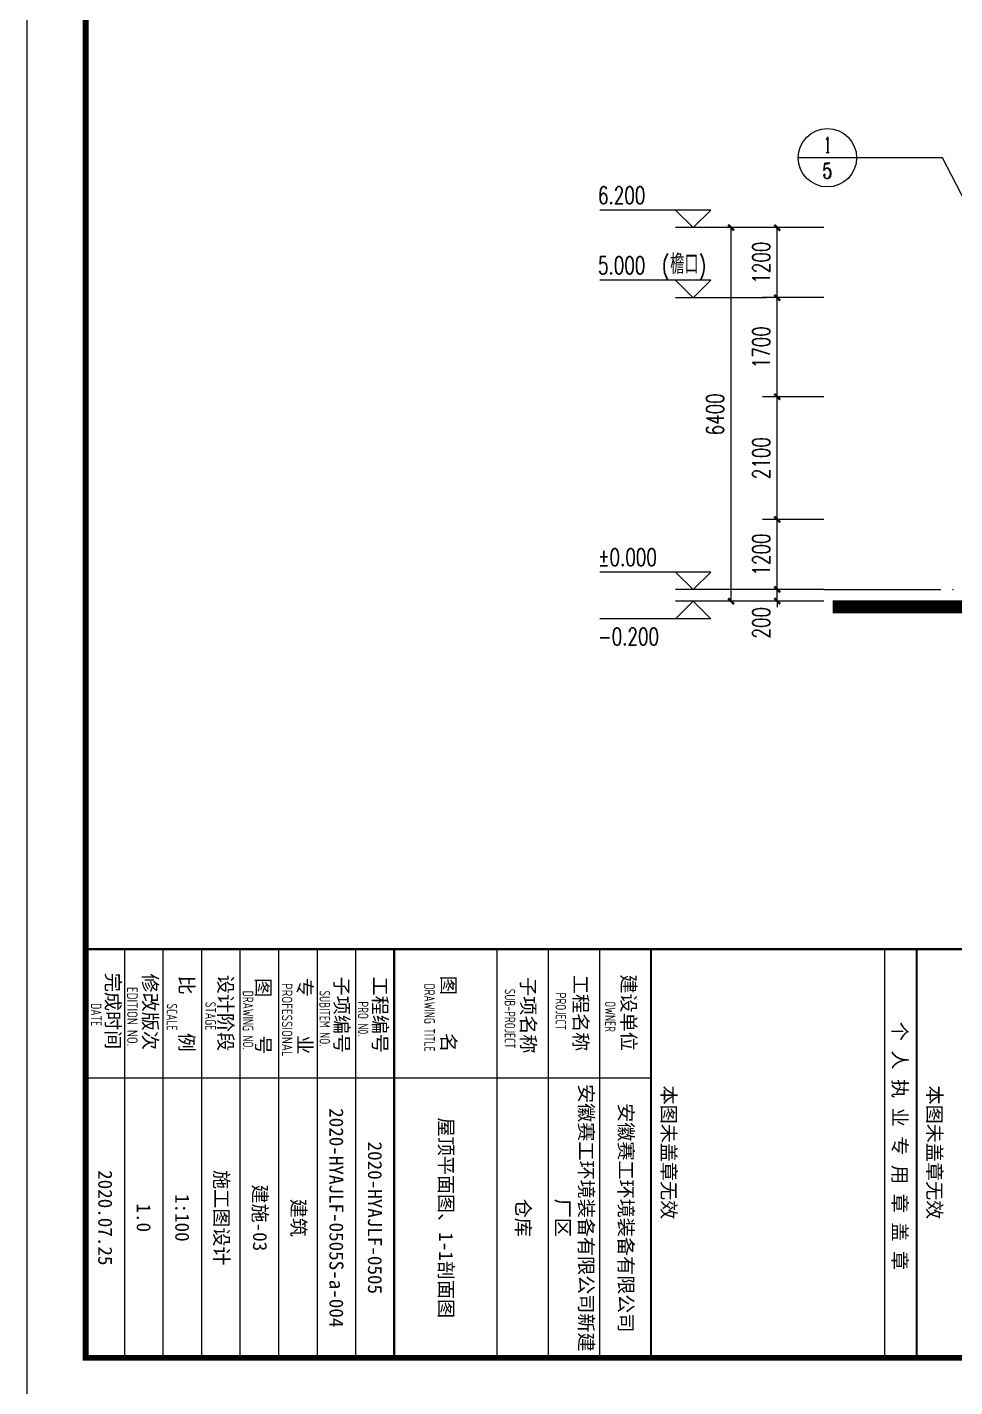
# Model space of a CAD drawing. Extents: x 1885024 to 2490229, y 18495599 to 18794495.
# Drawn here: x 2438333 to 2454217, y 18593529 to 18616822 of the extents above; entities that cross this region are included whole.
import ezdxf
from ezdxf.enums import TextEntityAlignment as Align

# ---------------------------------------------------------------- set-up
doc = ezdxf.new("R2010")
doc.units = 0
doc.header["$LTSCALE"] = 1000
doc.header["$MEASUREMENT"] = 0
doc.linetypes.add('DOTE', pattern=[2.42, 2, -0.2, 0.02, -0.2])
doc.layers.get('Defpoints').update_dxf_attribs({"color": 250})
for name, color, linetype in [('DIM_ELEV', 145, 'Continuous'), ('DIM_IDEN', 171, 'Continuous'), ('DOTE', 1, 'DOTE'), ('PUB_DIM', 161, 'Continuous'), ('PUB_TEXT', 7, 'Continuous'), ('PUB_TITLE', 4, 'Continuous'), ('S_WALL', 11, 'Continuous'), ('TK', 4, 'Continuous')]:
    doc.layers.add(name, color=color, linetype=linetype)
doc.styles.add('_TCH_DIM', font='SIMPLEX', dxfattribs={"bigfont": 'GBCBIG'})
doc.styles.add('_TCH_DIM_T3', font='SIMPLEX', dxfattribs={"width": 0.705882, "bigfont": 'GBCBIG'})
doc.styles.add('_TCH_LABEL', font='COMPLEX', dxfattribs={"bigfont": 'GBCBIG'})
doc.styles.add('TSSD_REIN', font='tssdeng.shx', dxfattribs={"width": 0.7, "bigfont": 'tssdchn.shx'})
doc.styles.add('图签宋体', font='', dxfattribs={"height": 300})
doc.styles.get('图签宋体').set_extended_font_data('NSimSun')
doc.dimstyles.new('_TCH_ARCH&&100', dxfattribs={"dimtxt": 297.5, "dimasz": 100, "dimexe": 250, "dimexo": 300, "dimgap": 126.25, "dimtad": 1, "dimdec": 0, "dimzin": 0, "dimdsep": 46, "dimtxsty": '_TCH_DIM_T3', "dimblk": 'ARCHTICK', "dimcen": 0.09, "dimclrt": 7, "dimazin": 2, "dimtfac": 1, "dimtdec": 0, "dimtix": 1, "dimtmove": 2, "dimatfit": 3, "dimfxl": 0, "dimtolj": 1, "dimtzin": 0, "dimarcsym": 0})

# ---------------------------------------------------------------- blocks, each defined once
blk = doc.blocks.new('GeYuanFrame_40684711', base_point=(18.76, 4.34))
at = {"layer": 'PUB_TITLE'}
blk.add_lwpolyline([(554.76, 14.34), (554.76, 111.14)], dxfattribs=at)
at = {"layer": 'TK'}
for p, q in [((532.76, 102.34), (602.76, 102.34)), ((532.76, 93.54), (602.76, 93.54)), ((532.76, 84.74), (554.76, 84.74)), ((532.76, 84.74), (602.76, 84.74)), ((532.76, 67.18), (602.76, 67.18)), ((532.76, 67.14), (602.76, 67.14)), ((532.76, 60.58), (602.76, 60.58)), ((532.76, 53.98), (602.76, 53.98)), ((532.76, 47.38), (602.76, 47.38)), ((532.76, 40.78), (602.76, 40.78)), ((532.76, 34.18), (602.76, 34.18)), ((532.76, 27.58), (602.76, 27.58)), ((532.76, 20.98), (602.76, 20.98)), ((532.76, 14.34), (602.76, 14.34))]:
    blk.add_line(p, q, dxfattribs=at)
for points in [[(18.76, 424.34), (612.76, 424.34), (612.76, 4.34), (18.76, 4.34), (18.76, 424.34)], [(532.76, 151.14), (602.76, 151.14)]]:
    blk.add_lwpolyline(points, dxfattribs=at)
at = {"layer": 'TK', "const_width": 1}
blk.add_lwpolyline([(602.76, 414.34), (43.76, 414.34), (43.76, 14.34), (602.76, 14.34)], close=True, dxfattribs=at)
at = {"layer": 'TK'}
for points, const_width in [([(532.76, 414.34), (532.76, 14.34)], 0.4), ([(532.76, 156.64), (602.76, 156.64)], 0.35), ([(532.76, 111.14), (602.76, 111.14)], 0.35), ([(532.76, 67.18), (602.76, 67.18)], 0.35)]:
    blk.add_lwpolyline(points, dxfattribs=dict(at, const_width=const_width))
at = {"layer": 'TK', "style": '图签宋体'}
for s, p in [('本图未盖章无效', (556.1, 158.51)), ('个 人 执 业 专 用 章 盖 章', (545.19, 152.58)), ('本图未盖章无效', (556.1, 113.01)), ('建设单位', (537.06, 106.14)), ('工程名称', (537.14, 97.93)), ('子项名称', (537.52, 88.95)), ('图    名', (537.3, 75.3)), ('工程编号', (537.44, 63.58)), ('子项编号', (537.44, 57)), ('专    业', (537.68, 50.69)), ('图    号', (537.69, 43.58)), ('设计阶段', (537.12, 37.12)), ('比    例', (537.26, 30.44)), ('修改版次', (536.91, 24.22)), ('完成时间', (536.79, 17.83))]:
    blk.add_text(s, height=2.4, dxfattribs=at).set_placement(p)
at = {"layer": 'TK', "style": 'TSSD_REIN'}
for s, width, p in [('OWNER', 0.7, (541.65, 103.29)), ('PROJECT', 0.7, (540.19, 94.83)), ('SUB-PROJECT', 0.7, (539.53, 86.11)), ('DRAWING TITLE', 0.7, (538.64, 72.34)), ('PRO N0.', 0.7, (541.68, 60.96)), ('SUBITEM NO.', 0.7, (539.82, 54.39)), ('PROFESSIONAL', 0.8, (538.55, 47.95)), ('DRAWING NO.', 0.7, (539.86, 41.26)), ('STAGE', 0.7, (541.76, 34.84)), ('SCALE', 0.7, (542.05, 28.23)), ('EDITION NO.', 0.8, (539.2, 21.45)), ('DATE', 0.7, (542, 15.26))]:
    blk.add_text(s, height=1.8, dxfattribs=dict(at, width=width)).set_placement(p)
at = {"layer": 'TK', "char_height": 2.4, "width": 48, "attachment_point": 5, "style": '图签宋体'}
for s, insert in [('安徽赛工环境装备有限公司', (578.76, 106.74)), ('安徽赛工环境装备有限公司新建厂区', (578.76, 97.94)), ('仓库', (578.76, 89.14)), ('屋顶平面图、1-1剖面图', (578.76, 75.94)), ('2020-HYAJLF-0505', (578.76, 63.88)), ('2020-HYAJLF-0505S-a-004', (578.76, 57.28)), ('建筑', (578.76, 50.68)), ('建施-03', (578.76, 44.08)), ('施工图设计', (578.76, 37.48)), ('1:100', (578.76, 30.88)), ('1.0', (578.76, 24.28)), ('2020.07.25', (578.76, 17.69))]:
    blk.add_mtext(s, dxfattribs=dict(at, insert=insert))
blk = doc.blocks.new('_ArchTick')
at = {"color": 0, "linetype": 'ByBlock', "const_width": 0.4}
blk.add_lwpolyline([(-0.5, -0.5), (0.5, 0.5)], dxfattribs=at)
blk = doc.blocks.new('*D128')
at = {"layer": 'Defpoints', "color": 0}
for p in [(2450387, 18613388), (2452177, 18613388), (2452177, 18606988)]:
    blk.add_point(p, dxfattribs=at)
at = {"layer": 'PUB_DIM', "color": 0, "lineweight": -2}
for p, q in [((2451877, 18613388), (2450137, 18613388)), ((2450387, 18606988), (2450387, 18613388)), ((2451877, 18606988), (2450137, 18606988))]:
    blk.add_line(p, q, dxfattribs=at)
at = {"layer": 'PUB_DIM', "color": 0, "lineweight": -2, "xscale": 100, "yscale": 100, "zscale": 100}
for p, rotation in [((2450387, 18613388), 90), ((2450387, 18606988), 270)]:
    blk.add_blockref('_ArchTick', p, dxfattribs=dict(at, rotation=rotation))
at = {"layer": 'PUB_DIM', "color": 7, "insert": (2450112, 18610188), "char_height": 297.5, "attachment_point": 5, "rotation": 90, "style": '_TCH_DIM_T3'}
blk.add_mtext('\\A1;6400', dxfattribs=at)
blk = doc.blocks.new('*D129')
at = {"layer": 'Defpoints', "color": 0}
for p in [(2451177, 18607188), (2452277, 18607188), (2452277, 18606988)]:
    blk.add_point(p, dxfattribs=at)
at = {"layer": 'PUB_DIM', "color": 0, "lineweight": -2}
for p, q in [((2451177, 18607188), (2451177, 18607288)), ((2451977, 18607188), (2450927, 18607188)), ((2451177, 18606988), (2451177, 18607188)), ((2451977, 18606988), (2450927, 18606988)), ((2451177, 18606988), (2451177, 18606888))]:
    blk.add_line(p, q, dxfattribs=at)
at = {"layer": 'PUB_DIM', "color": 0, "lineweight": -2, "xscale": 100, "yscale": 100, "zscale": 100}
for p, rotation in [((2451177, 18607188), 270), ((2451177, 18606988), 90)]:
    blk.add_blockref('_ArchTick', p, dxfattribs=dict(at, rotation=rotation))
at = {"layer": 'PUB_DIM', "color": 7, "insert": (2450902, 18606618), "char_height": 297.5, "attachment_point": 5, "rotation": 90, "style": '_TCH_DIM_T3'}
blk.add_mtext('\\A1;200', dxfattribs=at)
blk = doc.blocks.new('*D130')
at = {"layer": 'Defpoints', "color": 0}
for p in [(2451177, 18608388), (2452277, 18608388), (2452277, 18607188)]:
    blk.add_point(p, dxfattribs=at)
at = {"layer": 'PUB_DIM', "color": 0, "lineweight": -2}
for p, q in [((2451977, 18608388), (2450927, 18608388)), ((2451177, 18607188), (2451177, 18608388)), ((2451977, 18607188), (2450927, 18607188))]:
    blk.add_line(p, q, dxfattribs=at)
at = {"layer": 'PUB_DIM', "color": 0, "lineweight": -2, "xscale": 100, "yscale": 100, "zscale": 100}
for p, rotation in [((2451177, 18608388), 90), ((2451177, 18607188), 270)]:
    blk.add_blockref('_ArchTick', p, dxfattribs=dict(at, rotation=rotation))
at = {"layer": 'PUB_DIM', "color": 7, "insert": (2450902, 18607788), "char_height": 297.5, "attachment_point": 5, "rotation": 90, "style": '_TCH_DIM_T3'}
blk.add_mtext('\\A1;1200', dxfattribs=at)
blk = doc.blocks.new('*D131')
at = {"layer": 'Defpoints', "color": 0}
for p in [(2451177, 18610488), (2452277, 18610488), (2452277, 18608388)]:
    blk.add_point(p, dxfattribs=at)
at = {"layer": 'PUB_DIM', "color": 0, "lineweight": -2}
for p, q in [((2451977, 18610488), (2450927, 18610488)), ((2451177, 18608388), (2451177, 18610488)), ((2451977, 18608388), (2450927, 18608388))]:
    blk.add_line(p, q, dxfattribs=at)
at = {"layer": 'PUB_DIM', "color": 0, "lineweight": -2, "xscale": 100, "yscale": 100, "zscale": 100}
for p, rotation in [((2451177, 18610488), 90), ((2451177, 18608388), 270)]:
    blk.add_blockref('_ArchTick', p, dxfattribs=dict(at, rotation=rotation))
at = {"layer": 'PUB_DIM', "color": 7, "insert": (2450902, 18609438), "char_height": 297.5, "attachment_point": 5, "rotation": 90, "style": '_TCH_DIM_T3'}
blk.add_mtext('\\A1;2100', dxfattribs=at)
blk = doc.blocks.new('*D132')
at = {"layer": 'Defpoints', "color": 0}
for p in [(2451177, 18612188), (2452277, 18612188), (2452277, 18610488)]:
    blk.add_point(p, dxfattribs=at)
at = {"layer": 'PUB_DIM', "color": 0, "lineweight": -2}
for p, q in [((2451977, 18612188), (2450927, 18612188)), ((2451177, 18610488), (2451177, 18612188)), ((2451977, 18610488), (2450927, 18610488))]:
    blk.add_line(p, q, dxfattribs=at)
at = {"layer": 'PUB_DIM', "color": 0, "lineweight": -2, "xscale": 100, "yscale": 100, "zscale": 100}
for p, rotation in [((2451177, 18612188), 90), ((2451177, 18610488), 270)]:
    blk.add_blockref('_ArchTick', p, dxfattribs=dict(at, rotation=rotation))
at = {"layer": 'PUB_DIM', "color": 7, "insert": (2450902, 18611338), "char_height": 297.5, "attachment_point": 5, "rotation": 90, "style": '_TCH_DIM_T3'}
blk.add_mtext('\\A1;1700', dxfattribs=at)
blk = doc.blocks.new('*D133')
at = {"layer": 'Defpoints', "color": 0}
for p in [(2451177, 18613388), (2452277, 18613388), (2452277, 18612188)]:
    blk.add_point(p, dxfattribs=at)
at = {"layer": 'PUB_DIM', "color": 0, "lineweight": -2}
for p, q in [((2451977, 18613388), (2450927, 18613388)), ((2451177, 18612188), (2451177, 18613388)), ((2451977, 18612188), (2450927, 18612188))]:
    blk.add_line(p, q, dxfattribs=at)
at = {"layer": 'PUB_DIM', "color": 0, "lineweight": -2, "xscale": 100, "yscale": 100, "zscale": 100}
for p, rotation in [((2451177, 18613388), 90), ((2451177, 18612188), 270)]:
    blk.add_blockref('_ArchTick', p, dxfattribs=dict(at, rotation=rotation))
at = {"layer": 'PUB_DIM', "color": 7, "insert": (2450902, 18612788), "char_height": 297.5, "attachment_point": 5, "rotation": 90, "style": '_TCH_DIM_T3'}
blk.add_mtext('\\A1;1200', dxfattribs=at)

msp = doc.modelspace()

# ---------------------------------------------------------------- linework, layer by layer
at = {"layer": 'DIM_ELEV'}
for p, q in [((2450037.2, 18613687.8), (2448137.2, 18613687.8)), ((2449737.2, 18613387.8), (2449437.2, 18613687.8)), ((2449737.2, 18613387.8), (2450037.2, 18613687.8)), ((2450987.2, 18613387.8), (2449437.2, 18613387.8)), ((2450037.2, 18612487.8), (2448137.2, 18612487.8)), ((2449737.2, 18612187.8), (2449437.2, 18612487.8)), ((2449737.2, 18612187.8), (2450037.2, 18612487.8)), ((2450987.2, 18612187.8), (2449437.2, 18612187.8)), ((2450037.2, 18607487.8), (2448137.2, 18607487.8)), ((2449737.2, 18607187.8), (2449437.2, 18607487.8)), ((2449737.2, 18607187.8), (2450037.2, 18607487.8)), ((2450987.2, 18607187.8), (2449437.2, 18607187.8)), ((2449737.2, 18606987.8), (2449437.2, 18606687.8)), ((2450437.2, 18606987.8), (2449437.2, 18606987.8)), ((2449737.2, 18606987.8), (2450037.2, 18606687.8)), ((2450037.2, 18606687.8), (2448137.2, 18606687.8))]:
    msp.add_line(p, q, dxfattribs=at)
at = {"layer": 'DIM_IDEN'}
for p, q in [((2452536.1, 18614584.5), (2451536.1, 18614584.5)), ((2454008.7, 18614584.5), (2452536.1, 18614584.5)), ((2454883.3, 18612886.7), (2454008.7, 18614584.5))]:
    msp.add_line(p, q, dxfattribs=at)
msp.add_circle((2452036.1, 18614584.5), 500, dxfattribs=at)
at = {"layer": 'DOTE'}
msp.add_line((2451977, 18607187.8), (2467633, 18607187.8), dxfattribs=at)
at = {"layer": 'S_WALL', "color": 0, "const_width": 200}
msp.add_lwpolyline([(2467471.3, 18606887.8), (2464825, 18606887.8), (2464825, 18607087.8), (2454785, 18607087.8), (2454785, 18606887.8), (2452128.7, 18606887.8)], dxfattribs=at)
at = {"layer": 'S_WALL', "color": 0}
for points in [[(2467471.3, 18606987.8), (2464925, 18606987.8), (2464925, 18607187.8), (2454685, 18607187.8), (2454685, 18606987.8), (2452128.7, 18606987.8)], [(2467471.3, 18606787.8), (2464725, 18606787.8), (2464725, 18606987.8), (2454885, 18606987.8), (2454885, 18606787.8), (2452128.7, 18606787.8)]]:
    msp.add_lwpolyline(points, dxfattribs=at)

# ---------------------------------------------------------------- block references
at = {"xscale": 100, "yscale": 100, "zscale": 100, "rotation": 270}
msp.add_blockref('GeYuanFrame_40684711', (2438332.5, 18652424.2), dxfattribs=at)

# ---------------------------------------------------------------- texts
at = {"layer": 'PUB_TEXT', "style": '_TCH_LABEL'}
for s, height, p, p2 in [('1', 267.7, (2451978.7, 18614676.1), (2452093.4, 18614676.1)), ('5', 261, (2451949.1, 18614231), (2452123.1, 18614231))]:
    msp.add_text(s, height=height, dxfattribs=at).set_placement(p, p2, align=Align.FIT)
at = {"layer": 'PUB_TEXT', "style": '_TCH_DIM', "width": 0.705882}
for s, p in [('6.200', (2448107.2, 18613792.8)), ('5.000', (2448107.2, 18612592.8)), ('(', (2449203.2, 18612592.8)), (')', (2449834.6, 18612592.8)), ('%%P0.000', (2448107.2, 18607592.8)), ('-0.200', (2448107.2, 18606232.8))]:
    msp.add_text(s, height=297.5, dxfattribs=at).set_placement(p)
at = {"layer": 'PUB_TEXT', "style": '_TCH_DIM'}
msp.add_text('檐口', height=337.59, dxfattribs=at).set_placement((2449343.2, 18612592.8))

# ---------------------------------------------------------------- dimensions: what is measured, and where the dimension line sits
at = {"layer": 'PUB_DIM', "color": 0}
for p1, p2, distance, picture, middle in [((2452177, 18606987.8), (2452177, 18613387.8), 1789.8, '*D128', (2450112.2, 18610187.8)), ((2452277, 18612187.8), (2452277, 18613387.8), 1100, '*D133', (2450902, 18612787.8)), ((2452277, 18610487.8), (2452277, 18612187.8), 1100, '*D132', (2450902, 18611337.8)), ((2452277, 18608387.8), (2452277, 18610487.8), 1100, '*D131', (2450902, 18609437.8)), ((2452277, 18607187.8), (2452277, 18608387.8), 1100, '*D130', (2450902, 18607787.8))]:
    dim = msp.add_aligned_dim(p1=p1, p2=p2, distance=distance, dimstyle='_TCH_ARCH&&100', dxfattribs=at)
    dim.commit()
    dim.dimension.update_dxf_attribs({"geometry": picture, "text_midpoint": middle})
dim = msp.add_linear_dim(base=(2451177, 18607187.8), p1=(2452277, 18606987.8), p2=(2452277, 18607187.8), angle=90, dimstyle='_TCH_ARCH&&100', dxfattribs=at)
dim.commit()
dim.dimension.update_dxf_attribs({"geometry": '*D129', "text_midpoint": (2450902, 18606617.8), "dimtype": 129})

doc.saveas('drawing.dxf')
